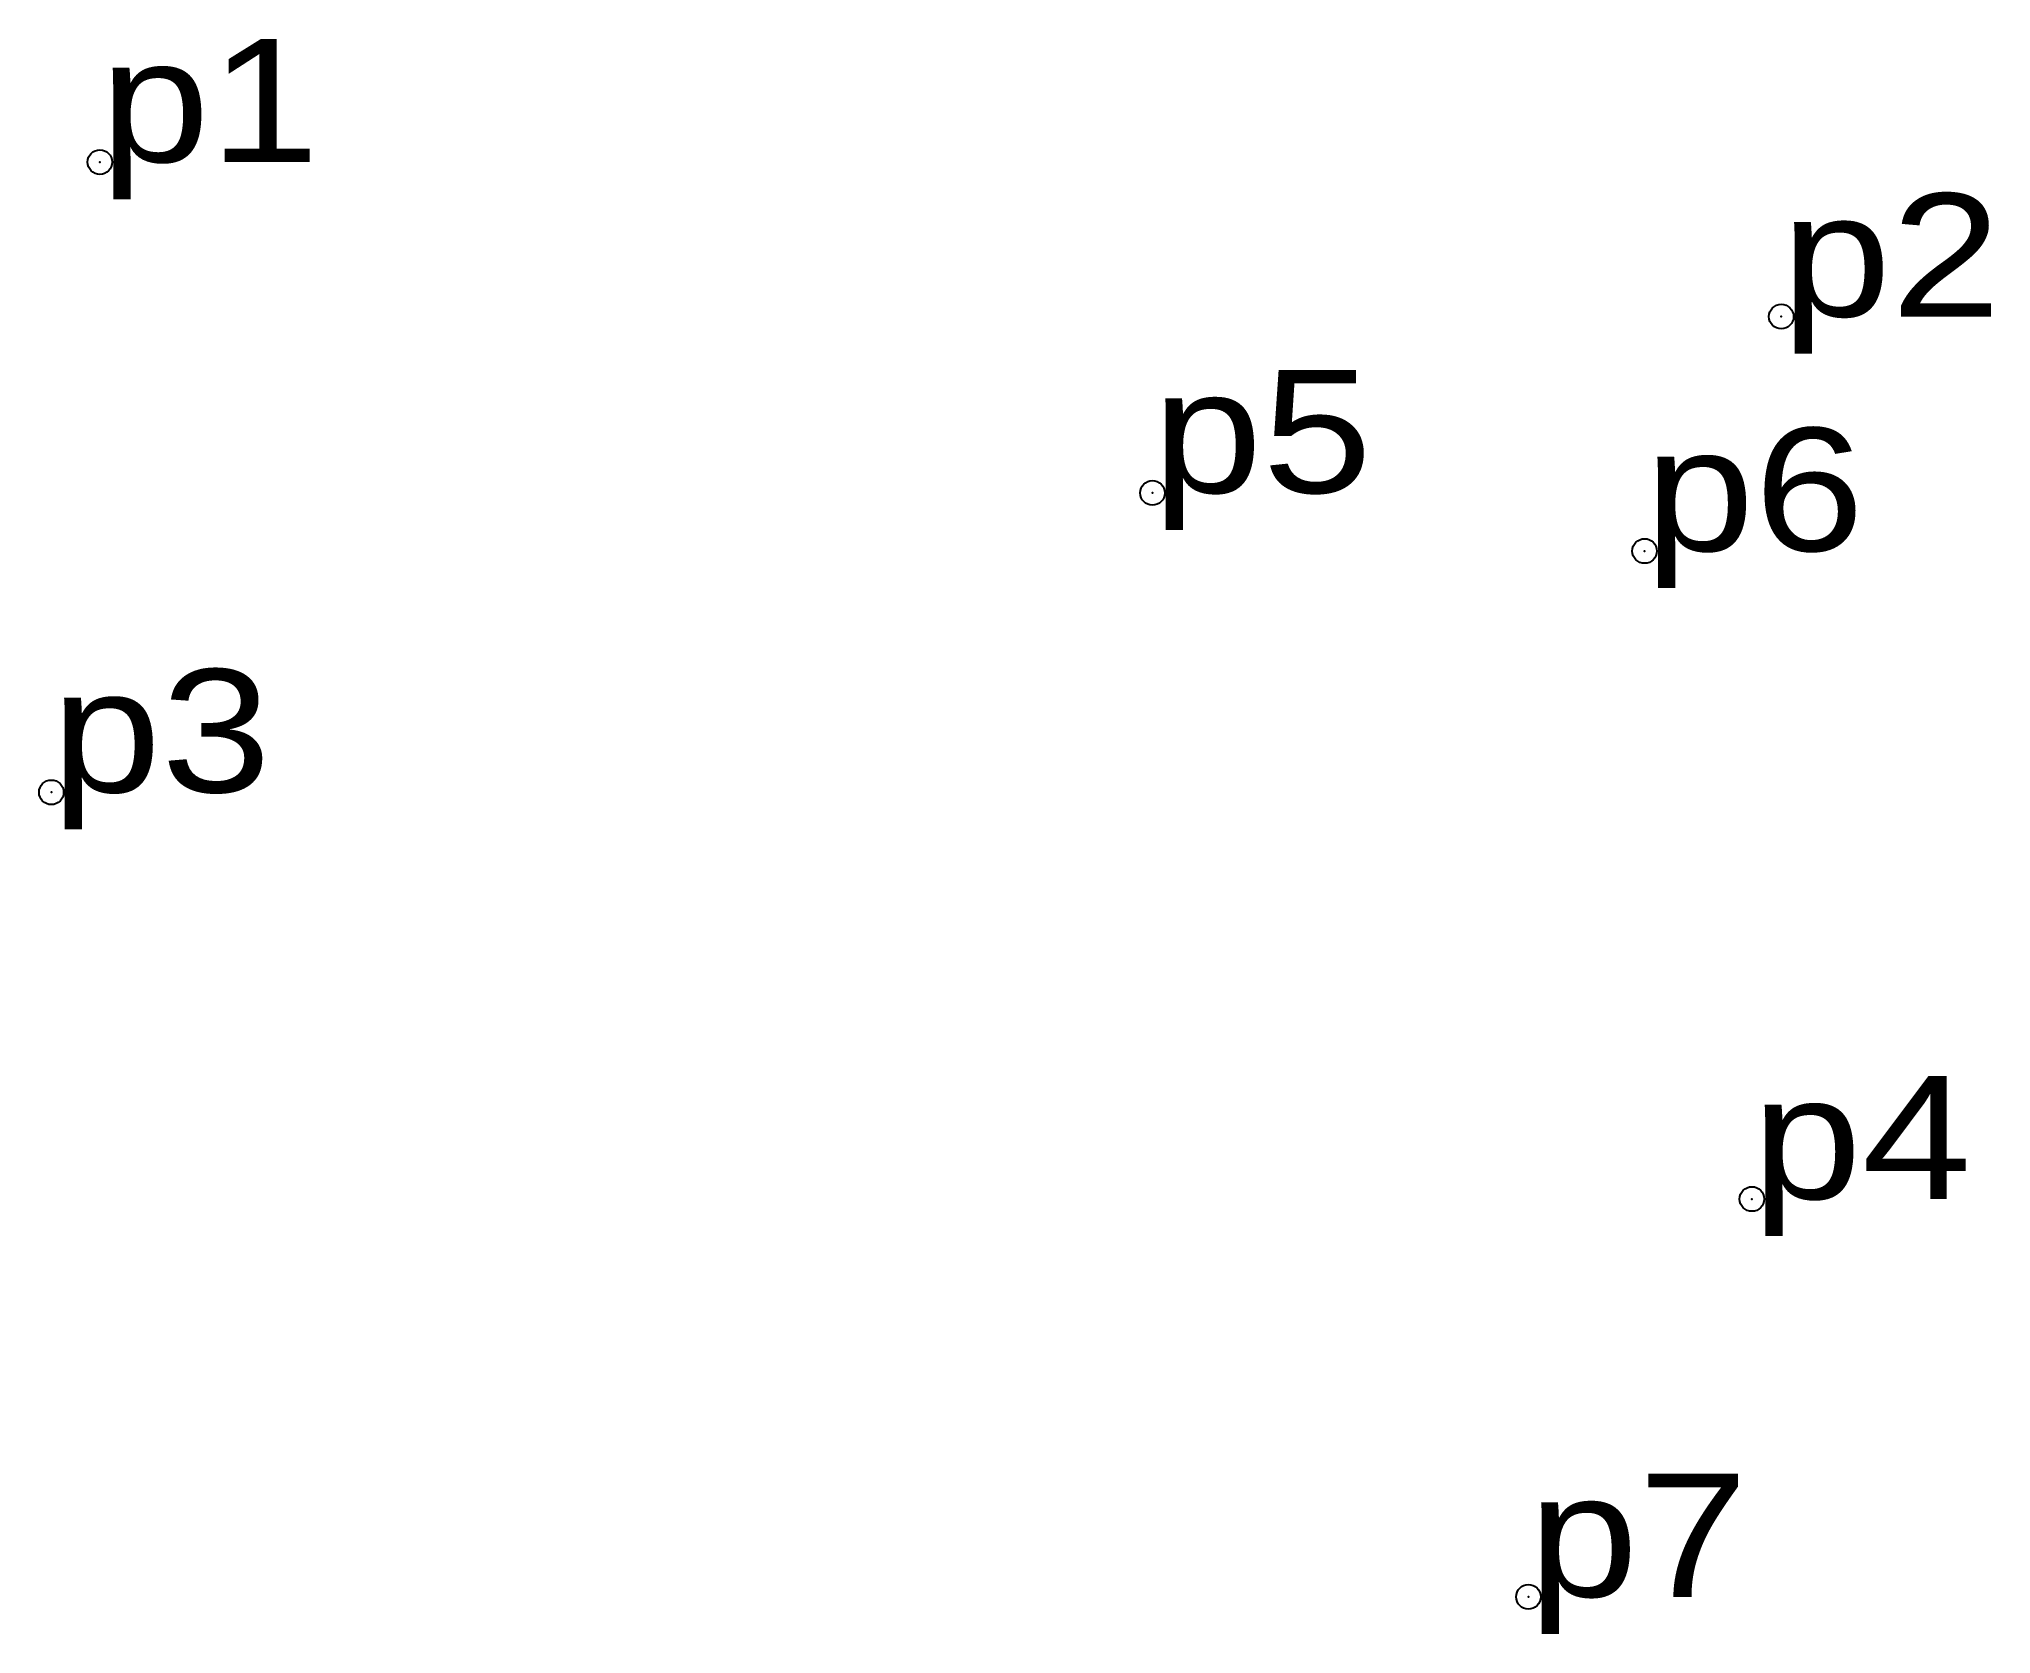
# Model space of a CAD drawing. Header units: metres. Extents: x 545574 to 547708, y 1836594 to 1836699.
# Drawn here: x 547679.25 to 547707.81, y 1836663.31 to 1836686.64 of the extents above.
import ezdxf

# ---------------------------------------------------------------- set-up
doc = ezdxf.new("R2010")
doc.units = ezdxf.units.M
doc.header["$LTSCALE"] = 0.72
doc.header["$PDMODE"] = 32
doc.header["$PDSIZE"] = 0.36
doc.layers.add('12', color=7, linetype='Continuous')
doc.layers.add('7', color=7, linetype='Continuous')

msp = doc.modelspace()

# ---------------------------------------------------------------- linework, layer by layer
at = {"layer": '7'}
for p in [(547680.14, 1836684.84), (547704.74, 1836682.58), (547695.54, 1836680), (547702.74, 1836679.15), (547679.43, 1836675.62), (547704.31, 1836669.67), (547701.04, 1836663.85)]:
    msp.add_point(p, dxfattribs=at)

# ---------------------------------------------------------------- texts
at = {"layer": '12', "width": 1.2}
for s, p in [('p1', (547680.14, 1836684.84)), ('p2', (547704.74, 1836682.58)), ('p5', (547695.54, 1836680)), ('p6', (547702.74, 1836679.15)), ('p3', (547679.43, 1836675.62)), ('p4', (547704.31, 1836669.67)), ('p7', (547701.04, 1836663.85))]:
    msp.add_text(s, height=1.8, dxfattribs=at).set_placement(p)

doc.saveas('drawing.dxf')
